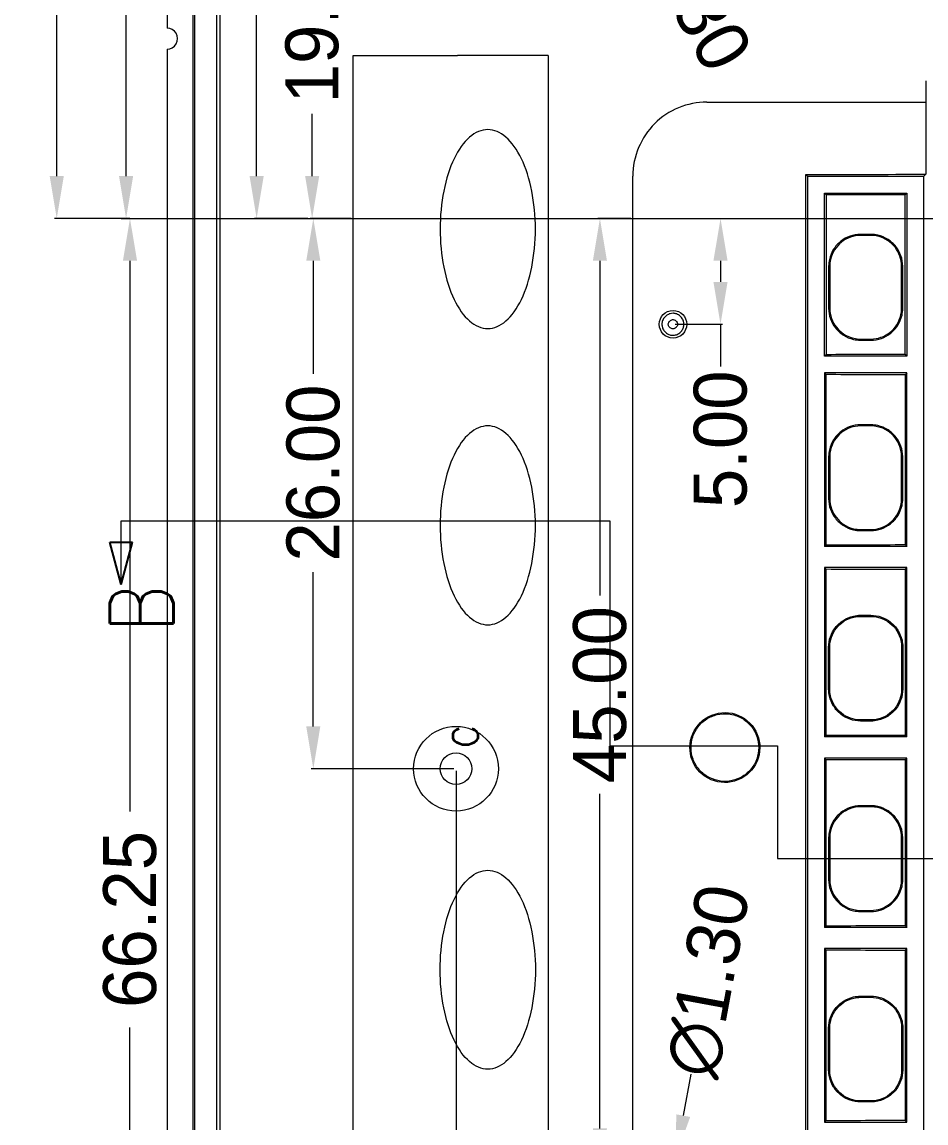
# Model space of a CAD drawing. Header units: millimetres. Extents: x -644 to 177, y 608 to 849.
# Drawn here: x 24.3 to 67, y 690.4 to 742.4 of the extents above; entities that cross this region are included whole.
import ezdxf
from ezdxf.lldxf.tags import DXFTag

# ---------------------------------------------------------------- set-up
doc = ezdxf.new("R2010")
doc.units = ezdxf.units.MM
doc.layers.get('0').update_dxf_attribs({"linetype": 'CONTINUOUS'})
doc.layers.get('Defpoints').update_dxf_attribs({"linetype": 'CONTINUOUS'})
for name, color, linetype, true_color in [('10', 7, 'CONTINUOUS', 0xffffff), ('30', 7, 'CONTINUOUS', 0xffffff), ('TOP', 7, 'CONTINUOUS', 0xffffff)]:
    doc.layers.add(name, color=color, linetype=linetype, true_color=true_color)
doc.styles.add('blockfont', font='simplex.shx')
tags = doc.linetypes.add('PHANTOM', pattern=[50.5, 18, -6.5, 6.5, -6.5, 6.5, -6.5]).pattern_tags.tags
tags[14:15] = [DXFTag(74, 4), DXFTag(75, 0), DXFTag(340, '0'), DXFTag(46, 0.0), DXFTag(50, 0.0), DXFTag(44, 0.0), DXFTag(45, 0.0)]
tags[12:13] = [DXFTag(74, 4), DXFTag(75, 0), DXFTag(340, '0'), DXFTag(46, 0.0), DXFTag(50, 0.0), DXFTag(44, 0.0), DXFTag(45, 0.0)]
tags[10:11] = [DXFTag(74, 4), DXFTag(75, 0), DXFTag(340, '0'), DXFTag(46, 0.0), DXFTag(50, 0.0), DXFTag(44, 0.0), DXFTag(45, 0.0)]
tags[8:9] = [DXFTag(74, 4), DXFTag(75, 0), DXFTag(340, '0'), DXFTag(46, 0.0), DXFTag(50, 0.0), DXFTag(44, 0.0), DXFTag(45, 0.0)]
tags[6:7] = [DXFTag(74, 4), DXFTag(75, 0), DXFTag(340, '0'), DXFTag(46, 0.0), DXFTag(50, 0.0), DXFTag(44, 0.0), DXFTag(45, 0.0)]
tags[4:5] = [DXFTag(74, 4), DXFTag(75, 0), DXFTag(340, '0'), DXFTag(46, 0.0), DXFTag(50, 0.0), DXFTag(44, 0.0), DXFTag(45, 0.0)]
doc.dimstyles.new('2', dxfattribs={"dimtxt": 2.5, "dimasz": 2, "dimexe": 0.1, "dimexo": 0.1, "dimgap": 0.1, "dimtad": 0, "dimzin": 0, "dimdsep": 46, "dimtxsty": 'Standard', "dimcen": 0, "dimclrd": 4, "dimclre": 4, "dimclrt": 3, "dimadec": 1, "dimazin": 0, "dimtfac": 1, "dimtofl": 0, "dimtmove": 0, "dimatfit": 3, "dimfxl": 0, "dimtolj": 1, "dimtzin": 0, "dimlwd": 9, "dimlwe": 9, "dimarcsym": 0})

# ---------------------------------------------------------------- blocks, each defined once
blk = doc.blocks.new('ASSORTED_DRAFT4')
at = {"color": 13}
for p, q in [((134.565, 366.029), (136.565, 366.565)), ((136.565, 366.565), (136.565, 365.493)), ((134.565, 366.029), (136.565, 365.493))]:
    blk.add_line(p, q, dxfattribs=at)
blk = doc.blocks.new('*D131')
at = {"color": 4, "lineweight": 9}
for p, q in [((53.213, 733.138), (57.356, 733.138)), ((57.256, 731.138), (57.256, 730.138)), ((55.112, 728.138), (57.356, 728.138)), ((57.256, 728.138), (57.256, 726.138))]:
    blk.add_line(p, q, dxfattribs=at)
for points in [[(56.922, 731.138), (57.589, 731.138), (57.256, 733.138)], [(56.922, 730.138), (57.589, 730.138), (57.256, 728.138)]]:
    blk.add_solid(points, dxfattribs=at)
at = {"layer": 'Defpoints', "color": 0, "lineweight": 9}
for p in [(53.113, 733.138), (55.012, 728.138), (57.256, 728.138)]:
    blk.add_point(p, dxfattribs=at)
at = {"color": 3, "lineweight": 9, "insert": (57.256, 722.705), "char_height": 2.5, "attachment_point": 5, "rotation": 90}
blk.add_mtext('\\A1;5.00', dxfattribs=at)
blk = doc.blocks.new('*D132')
at = {"color": 4, "lineweight": 9}
for p, q in [((53.013, 733.138), (51.461, 733.138)), ((51.561, 731.138), (51.561, 715.321)), ((51.561, 690.138), (51.561, 705.954)), ((54.913, 688.138), (51.461, 688.138))]:
    blk.add_line(p, q, dxfattribs=at)
for points in [[(51.227, 731.138), (51.894, 731.138), (51.561, 733.138)], [(51.227, 690.138), (51.894, 690.138), (51.561, 688.138)]]:
    blk.add_solid(points, dxfattribs=at)
at = {"layer": 'Defpoints', "color": 0, "lineweight": 9}
for p in [(53.113, 733.138), (51.561, 688.138), (55.013, 688.138)]:
    blk.add_point(p, dxfattribs=at)
at = {"color": 3, "lineweight": 9, "insert": (51.561, 710.638), "char_height": 2.5, "attachment_point": 5, "rotation": 90}
blk.add_mtext('\\A1;45.00', dxfattribs=at)
blk = doc.blocks.new('*D134')
at = {"color": 4, "lineweight": 9}
blk.add_line((55.86, 692.709), (55.496, 690.743), dxfattribs=at)
blk.add_solid([(55.168, 690.804), (55.824, 690.682), (55.131, 688.776)], dxfattribs=at)
at = {"layer": 'Defpoints', "color": 0, "lineweight": 9}
for p in [(55.131, 688.776), (54.894, 687.499)]:
    blk.add_point(p, dxfattribs=at)
at = {"color": 3, "lineweight": 9, "insert": (56.676, 697.109), "char_height": 2.5, "attachment_point": 5, "rotation": 79.4956}
blk.add_mtext('\\A1;∅1.30', dxfattribs=at)
blk = doc.blocks.new('*D204')
at = {"color": 4, "lineweight": 9}
for p, q in [((39.813, 733.138), (37.923, 733.138)), ((38.023, 731.138), (38.023, 725.79)), ((38.023, 709.138), (38.023, 716.423)), ((44.663, 707.138), (37.923, 707.138))]:
    blk.add_line(p, q, dxfattribs=at)
for points in [[(37.689, 731.138), (38.356, 731.138), (38.023, 733.138)], [(37.689, 709.138), (38.356, 709.138), (38.023, 707.138)]]:
    blk.add_solid(points, dxfattribs=at)
at = {"layer": 'Defpoints', "color": 0, "lineweight": 9}
for p in [(38.023, 733.138), (39.913, 733.138), (44.763, 707.138)]:
    blk.add_point(p, dxfattribs=at)
at = {"color": 3, "lineweight": 9, "insert": (38.023, 721.107), "char_height": 2.5, "attachment_point": 5, "rotation": 90}
blk.add_mtext('\\A1;26.00', dxfattribs=at)
blk = doc.blocks.new('*D205')
at = {"color": 4, "lineweight": 9}
for p, q in [((44.763, 707.038), (44.763, 671.901)), ((46.763, 672.001), (57.838, 672.001)), ((79.113, 672.001), (68.038, 672.001))]:
    blk.add_line(p, q, dxfattribs=at)
for points in [[(46.763, 672.335), (46.763, 671.668), (44.763, 672.001)], [(79.113, 672.335), (79.113, 671.668), (81.113, 672.001)]]:
    blk.add_solid(points, dxfattribs=at)
at = {"layer": 'Defpoints', "color": 0, "lineweight": 9}
for p in [(44.763, 707.138), (81.113, 672.001), (81.113, 672.001)]:
    blk.add_point(p, dxfattribs=at)
at = {"color": 3, "lineweight": 9, "insert": (62.938, 672.001), "char_height": 2.5, "attachment_point": 5}
blk.add_mtext('\\A1;36.35', dxfattribs=at)
blk = doc.blocks.new('*D206')
at = {"color": 4, "lineweight": 9}
for p, q in [((29.046, 733.138), (29.465, 733.138)), ((29.365, 731.138), (29.365, 705.113)), ((29.365, 668.888), (29.365, 694.913)), ((45.013, 666.888), (29.265, 666.888))]:
    blk.add_line(p, q, dxfattribs=at)
for points in [[(29.032, 731.138), (29.699, 731.138), (29.365, 733.138)], [(29.032, 668.888), (29.699, 668.888), (29.365, 666.888)]]:
    blk.add_solid(points, dxfattribs=at)
at = {"layer": 'Defpoints', "color": 0, "lineweight": 9}
for p in [(28.946, 733.138), (29.365, 733.138), (45.113, 666.888)]:
    blk.add_point(p, dxfattribs=at)
at = {"color": 3, "lineweight": 9, "insert": (29.365, 700.013), "char_height": 2.5, "attachment_point": 5, "rotation": 90}
blk.add_mtext('\\A1;66.25', dxfattribs=at)
blk = doc.blocks.new('*D207')
at = {"color": 4, "lineweight": 9}
for p, q in [((51.013, 752.388), (37.869, 752.388)), ((37.969, 750.388), (37.969, 747.446)), ((37.969, 735.138), (37.969, 738.08)), ((39.713, 733.138), (37.869, 733.138))]:
    blk.add_line(p, q, dxfattribs=at)
for points in [[(37.636, 750.388), (38.302, 750.388), (37.969, 752.388)], [(37.636, 735.138), (38.302, 735.138), (37.969, 733.138)]]:
    blk.add_solid(points, dxfattribs=at)
at = {"layer": 'Defpoints', "color": 0, "lineweight": 9}
for p in [(37.969, 752.388), (51.113, 752.388), (39.813, 733.138)]:
    blk.add_point(p, dxfattribs=at)
at = {"color": 3, "lineweight": 9, "insert": (37.969, 742.763), "char_height": 2.5, "attachment_point": 5, "rotation": 90}
blk.add_mtext('\\A1;19.25', dxfattribs=at)
blk = doc.blocks.new('*D208')
at = {"color": 4, "lineweight": 9}
for p, q in [((46.013, 775.488), (35.247, 775.488)), ((35.347, 773.488), (35.347, 759.413)), ((35.347, 735.138), (35.347, 749.213)), ((37.769, 733.138), (35.247, 733.138))]:
    blk.add_line(p, q, dxfattribs=at)
for points in [[(35.014, 773.488), (35.681, 773.488), (35.347, 775.488)], [(35.014, 735.138), (35.681, 735.138), (35.347, 733.138)]]:
    blk.add_solid(points, dxfattribs=at)
at = {"layer": 'Defpoints', "color": 0, "lineweight": 9}
for p in [(35.347, 775.488), (46.113, 775.488), (37.869, 733.138)]:
    blk.add_point(p, dxfattribs=at)
at = {"color": 3, "lineweight": 9, "insert": (35.347, 754.313), "char_height": 2.5, "attachment_point": 5, "rotation": 90}
blk.add_mtext('\\A1;42.35', dxfattribs=at)
blk = doc.blocks.new('*D209')
at = {"color": 4, "lineweight": 9}
for p, q in [((45.013, 794.388), (29.08, 794.388)), ((29.18, 792.388), (29.18, 768.446)), ((29.18, 735.138), (29.18, 759.08)), ((29.365, 733.138), (29.08, 733.138))]:
    blk.add_line(p, q, dxfattribs=at)
for points in [[(28.847, 792.388), (29.514, 792.388), (29.18, 794.388)], [(28.847, 735.138), (29.514, 735.138), (29.18, 733.138)]]:
    blk.add_solid(points, dxfattribs=at)
at = {"layer": 'Defpoints', "color": 0, "lineweight": 9}
for p in [(29.18, 794.388), (45.113, 794.388), (29.465, 733.138)]:
    blk.add_point(p, dxfattribs=at)
at = {"color": 3, "lineweight": 9, "insert": (29.18, 763.763), "char_height": 2.5, "attachment_point": 5, "rotation": 90}
blk.add_mtext('\\A1;61.25', dxfattribs=at)
blk = doc.blocks.new('*D210')
at = {"color": 4, "lineweight": 9}
for p, q in [((51.013, 798.588), (25.806, 798.588)), ((25.906, 796.588), (25.906, 770.963)), ((25.906, 735.138), (25.906, 760.763)), ((29.365, 733.138), (25.806, 733.138))]:
    blk.add_line(p, q, dxfattribs=at)
for points in [[(25.573, 796.588), (26.24, 796.588), (25.906, 798.588)], [(25.573, 735.138), (26.24, 735.138), (25.906, 733.138)]]:
    blk.add_solid(points, dxfattribs=at)
at = {"layer": 'Defpoints', "color": 0, "lineweight": 9}
for p in [(25.906, 798.588), (51.113, 798.588), (29.465, 733.138)]:
    blk.add_point(p, dxfattribs=at)
at = {"color": 3, "lineweight": 9, "insert": (25.906, 765.863), "char_height": 2.5, "attachment_point": 5, "rotation": 90}
blk.add_mtext('\\A1;65.45', dxfattribs=at)
blk = doc.blocks.new('*D193')
at = {"color": 4, "lineweight": 9}
blk.add_line((53.354, 748.314), (52.39, 750.066), dxfattribs=at)
blk.add_solid([(52.682, 750.227), (52.098, 749.905), (51.426, 751.818)], dxfattribs=at)
at = {"layer": 'Defpoints', "color": 0, "lineweight": 9}
for p in [(50.799, 752.957), (51.426, 751.818)]:
    blk.add_point(p, dxfattribs=at)
at = {"color": 3, "lineweight": 9, "insert": (55.511, 744.393), "char_height": 2.5, "attachment_point": 5, "rotation": 298.8148}
blk.add_mtext('\\A1;∅1.30', dxfattribs=at)

msp = doc.modelspace()

# ---------------------------------------------------------------- linework, layer by layer
at = {"lineweight": 9}
msp.add_circle((55.012, 728.138), 0.649, dxfattribs=at)
at = {"layer": '10', "color": 7, "linetype": 'Continuous', "lineweight": 9}
for p, q in [((32.334, 806.084), (32.334, 655.637)), ((32.413, 806.084), (32.413, 655.637)), ((33.453, 806.216), (33.453, 655.478)), ((33.614, 806.082), (33.614, 655.64)), ((31.113, 801.503), (31.113, 742.138)), ((31.113, 741.138), (31.113, 675.138)), ((39.913, 740.838), (44.838, 740.838)), ((39.913, 675.438), (39.913, 740.838)), ((49.113, 740.838), (44.838, 740.838)), ((49.113, 740.838), (49.113, 675.438)), ((66.96, 739.638), (66.96, 738.638)), ((56.613, 738.638), (66.952, 738.638)), ((66.96, 738.638), (66.952, 738.638)), ((66.952, 738.638), (66.952, 735.227)), ((53.113, 681.138), (53.113, 735.138)), ((61.285, 681.061), (61.285, 735.215)), ((61.363, 735.138), (61.285, 735.215)), ((61.363, 735.138), (66.863, 735.138)), ((61.363, 735.138), (61.363, 681.138)), ((66.863, 735.138), (66.952, 735.227)), ((66.863, 681.138), (66.863, 735.138)), ((62.163, 734.338), (62.242, 734.258)), ((62.163, 734.338), (66.063, 734.338)), ((62.163, 726.638), (62.163, 734.338)), ((62.242, 734.258), (62.242, 726.717)), ((66.063, 734.338), (65.975, 734.25)), ((65.975, 726.725), (65.975, 734.25)), ((66.063, 734.338), (66.063, 726.638)), ((63.863, 732.335), (63.863, 732.388)), ((64.363, 732.335), (64.363, 732.388)), ((62.363, 730.888), (62.363, 728.888)), ((62.415, 730.888), (62.363, 730.888)), ((62.415, 730.888), (62.415, 728.888)), ((65.81, 730.888), (65.863, 730.888)), ((65.81, 728.888), (65.81, 730.888)), ((65.863, 728.888), (65.863, 730.888)), ((62.415, 728.888), (62.363, 728.888)), ((65.81, 728.888), (65.863, 728.888)), ((63.863, 727.44), (63.863, 727.388)), ((64.363, 727.44), (64.363, 727.388)), ((62.163, 726.638), (62.242, 726.717)), ((66.063, 726.638), (62.163, 726.638)), ((66.063, 726.638), (65.975, 726.725)), ((62.163, 725.838), (62.242, 725.758)), ((66.063, 725.838), (62.163, 725.838)), ((62.163, 725.838), (62.163, 717.638)), ((66.063, 725.838), (65.975, 725.75)), ((66.063, 717.638), (66.063, 725.838)), ((62.242, 717.717), (62.242, 725.758)), ((65.975, 725.75), (65.975, 717.725)), ((63.863, 723.335), (63.863, 723.388)), ((64.363, 723.335), (64.363, 723.388)), ((62.363, 721.888), (62.363, 719.888)), ((62.415, 721.888), (62.363, 721.888)), ((62.415, 721.888), (62.415, 719.888)), ((65.81, 721.888), (65.863, 721.888)), ((65.81, 719.888), (65.81, 721.888)), ((65.863, 719.888), (65.863, 721.888)), ((62.415, 719.888), (62.363, 719.888)), ((65.81, 719.888), (65.863, 719.888)), ((63.863, 718.44), (63.863, 718.388)), ((64.363, 718.44), (64.363, 718.388)), ((62.163, 717.638), (62.242, 717.717)), ((66.063, 717.638), (62.163, 717.638)), ((65.975, 717.725), (66.063, 717.638)), ((62.163, 716.638), (62.242, 716.558)), ((66.063, 716.638), (62.163, 716.638)), ((62.163, 716.638), (62.163, 708.638)), ((62.242, 708.717), (62.242, 716.558)), ((65.975, 716.55), (66.063, 716.638)), ((65.975, 716.55), (65.975, 708.725)), ((66.063, 708.638), (66.063, 716.638)), ((63.863, 714.335), (63.863, 714.388)), ((64.363, 714.335), (64.363, 714.388)), ((62.363, 710.888), (62.363, 712.888)), ((62.415, 712.888), (62.363, 712.888)), ((62.415, 710.888), (62.415, 712.888)), ((65.81, 712.888), (65.863, 712.888)), ((65.81, 712.888), (65.81, 710.888)), ((65.863, 712.888), (65.863, 710.888)), ((62.415, 710.888), (62.363, 710.888)), ((65.81, 710.888), (65.863, 710.888)), ((63.863, 709.441), (63.863, 709.388)), ((64.363, 709.441), (64.363, 709.388)), ((62.163, 708.638), (62.242, 708.717)), ((66.063, 708.638), (62.163, 708.638)), ((65.975, 708.725), (66.063, 708.638)), ((62.163, 707.638), (62.242, 707.558)), ((66.063, 707.638), (62.163, 707.638)), ((62.163, 707.638), (62.163, 699.638)), ((62.242, 699.717), (62.242, 707.558)), ((65.975, 707.55), (66.063, 707.638)), ((65.975, 707.55), (65.975, 699.725)), ((66.063, 699.638), (66.063, 707.638)), ((63.863, 705.335), (63.863, 705.388)), ((64.363, 705.335), (64.363, 705.388)), ((62.363, 703.888), (62.363, 701.888)), ((62.415, 703.888), (62.363, 703.888)), ((62.415, 703.888), (62.415, 701.888)), ((65.81, 703.888), (65.863, 703.888)), ((65.81, 701.888), (65.81, 703.888)), ((65.863, 701.888), (65.863, 703.888)), ((62.415, 701.888), (62.363, 701.888)), ((65.81, 701.888), (65.863, 701.888)), ((63.863, 700.441), (63.863, 700.388)), ((64.363, 700.441), (64.363, 700.388)), ((62.163, 699.638), (62.242, 699.717)), ((66.063, 699.638), (62.163, 699.638)), ((65.975, 699.725), (66.063, 699.638)), ((62.163, 698.638), (62.242, 698.558)), ((66.063, 698.638), (62.163, 698.638)), ((62.163, 698.638), (62.163, 690.438)), ((62.242, 690.517), (62.242, 698.558)), ((65.975, 698.55), (66.063, 698.638)), ((65.975, 698.55), (65.975, 690.525)), ((66.063, 690.438), (66.063, 698.638)), ((63.863, 696.335), (63.863, 696.388)), ((64.363, 696.335), (64.363, 696.388)), ((62.363, 692.888), (62.363, 694.888)), ((62.415, 694.888), (62.363, 694.888)), ((62.415, 692.888), (62.415, 694.888)), ((65.81, 694.888), (65.863, 694.888)), ((65.81, 694.888), (65.81, 692.888)), ((65.863, 694.888), (65.863, 692.888)), ((62.415, 692.888), (62.363, 692.888)), ((65.81, 692.888), (65.863, 692.888)), ((63.863, 691.441), (63.863, 691.388)), ((64.363, 691.441), (64.363, 691.388)), ((62.163, 690.438), (62.242, 690.517)), ((62.163, 690.438), (66.063, 690.438)), ((66.063, 690.438), (65.975, 690.525))]:
    msp.add_line(p, q, dxfattribs=at)
at = {"layer": '10', "color": 1, "linetype": 'Continuous', "lineweight": 9}
for p, q in [((28.946, 715.843), (28.946, 718.843)), ((52.026, 718.843), (52.026, 708.215)), ((52.026, 708.215), (59.949, 708.215)), ((59.949, 708.215), (59.949, 702.888)), ((59.949, 702.888), (70.887, 702.888))]:
    msp.add_line(p, q, dxfattribs=at)
at = {"layer": '10', "color": 1, "linetype": 'PHANTOM', "lineweight": 9}
msp.add_line((28.946, 718.843), (52.026, 718.843), dxfattribs=at)
at = {"layer": '10', "color": 7, "linetype": 'Continuous', "lineweight": 9}
for radius in [2, 0.75]:
    msp.add_circle((44.763, 707.138), radius, dxfattribs=at)
msp.add_ellipse((31.113, 741.638), major_axis=(-0.5, 0), ratio=0.999657, start_param=1.570796, end_param=4.712389, dxfattribs=at)
at = {"layer": '10', "color": 7, "linetype": 'Continuous', "lineweight": 9, "extrusion": (0, 0, -1)}
for centre, start_param, end_param in [((81.112, 729.822), 4.616412, 4.643894), ((81.112, 739.654), 1.644026, 1.662129), ((81.112, 721.322), 4.621056, 4.63916), ((81.112, 731.154), 1.644026, 1.662129), ((81.112, 712.322), 4.621056, 4.63916), ((81.112, 721.954), 1.644026, 1.662129), ((81.112, 703.322), 4.621056, 4.63916), ((81.113, 712.954), 1.644026, 1.662129), ((81.112, 694.322), 4.621056, 4.63916), ((81.113, 703.954), 1.644026, 1.662129), ((81.112, 685.122), 4.621056, 4.63916)]:
    msp.add_ellipse(centre, major_axis=(206.9, 0), ratio=0.026186, start_param=start_param, end_param=end_param, dxfattribs=at)
at = {"layer": '10', "color": 7, "linetype": 'Continuous', "lineweight": 9}
for points, knots in [([(56.613, 738.638), (55.691, 738.638), (54.79, 738.262), (53.496, 736.974), (53.113, 736.066), (53.113, 735.138)], [0, 0, 0, 0, 0.5, 0.5, 1, 1, 1, 1]), ([(46.263, 737.338), (46.557, 737.338), (46.851, 737.216), (47.396, 736.745), (47.645, 736.396), (48.27, 735.091), (48.513, 733.868), (48.513, 731.407), (48.27, 730.184), (47.645, 728.879), (47.396, 728.531), (46.851, 728.06), (46.557, 727.938), (45.968, 727.938), (45.674, 728.06), (45.129, 728.531), (44.88, 728.879), (44.255, 730.184), (44.013, 731.407), (44.013, 733.868), (44.255, 735.091), (44.88, 736.396), (45.129, 736.745), (45.674, 737.216), (45.968, 737.338), (46.263, 737.338)], [0, 0, 0, 0, 0.0625, 0.0625, 0.125, 0.125, 0.25, 0.25, 0.375, 0.375, 0.4375, 0.4375, 0.5, 0.5, 0.5625, 0.5625, 0.625, 0.625, 0.75, 0.75, 0.875, 0.875, 0.9375, 0.9375, 1, 1, 1, 1]), ([(63.863, 732.388), (63.697, 732.388), (63.529, 732.359), (63.217, 732.248), (63.068, 732.165), (62.805, 731.956), (62.688, 731.827), (62.503, 731.538), (62.435, 731.374), (62.374, 731.101), (62.363, 730.994), (62.363, 730.888)], [0, 0, 0, 0, 0.212881, 0.212881, 0.425432, 0.425432, 0.643651, 0.643651, 0.864945, 0.864945, 1, 1, 1, 1]), ([(63.863, 732.335), (63.703, 732.335), (63.541, 732.307), (63.239, 732.2), (63.096, 732.12), (62.842, 731.918), (62.729, 731.793), (62.551, 731.514), (62.485, 731.356), (62.427, 731.093), (62.415, 730.99), (62.415, 730.888)], [0, 0, 0, 0, 0.213071, 0.213071, 0.425808, 0.425808, 0.644038, 0.644038, 0.865329, 0.865329, 1, 1, 1, 1]), ([(64.363, 732.335), (64.321, 732.335), (64.279, 732.335), (64.196, 732.335), (64.154, 732.335), (64.029, 732.335), (63.946, 732.335), (63.863, 732.335)], [0, 0, 0, 0, 0.250017, 0.250017, 0.500034, 0.500034, 1, 1, 1, 1]), ([(65.863, 730.888), (65.863, 731.053), (65.834, 731.22), (65.724, 731.53), (65.642, 731.678), (65.436, 731.94), (65.308, 732.057), (65.022, 732.242), (64.858, 732.312), (64.583, 732.375), (64.473, 732.388), (64.363, 732.388)], [0, 0, 0, 0, 0.211086, 0.211086, 0.421846, 0.421846, 0.638291, 0.638291, 0.859793, 0.859793, 1, 1, 1, 1]), ([(65.81, 730.888), (65.81, 731.047), (65.782, 731.208), (65.677, 731.508), (65.597, 731.651), (65.398, 731.904), (65.274, 732.017), (64.998, 732.195), (64.84, 732.262), (64.575, 732.323), (64.469, 732.335), (64.363, 732.335)], [0, 0, 0, 0, 0.211299, 0.211299, 0.422271, 0.422271, 0.638737, 0.638737, 0.860233, 0.860233, 1, 1, 1, 1]), ([(62.363, 728.888), (62.363, 728.723), (62.391, 728.556), (62.501, 728.246), (62.582, 728.098), (62.788, 727.836), (62.916, 727.719), (63.202, 727.534), (63.366, 727.464), (63.641, 727.401), (63.752, 727.388), (63.863, 727.388)], [0, 0, 0, 0, 0.210872, 0.210872, 0.421414, 0.421414, 0.637689, 0.637689, 0.85932, 0.85932, 1, 1, 1, 1]), ([(62.415, 728.888), (62.416, 728.729), (62.443, 728.567), (62.549, 728.268), (62.628, 728.125), (62.827, 727.872), (62.95, 727.76), (63.227, 727.581), (63.384, 727.514), (63.65, 727.453), (63.757, 727.44), (63.863, 727.44)], [0, 0, 0, 0, 0.211104, 0.211104, 0.421877, 0.421877, 0.63817, 0.63817, 0.859804, 0.859804, 1, 1, 1, 1]), ([(64.363, 727.388), (64.528, 727.388), (64.696, 727.417), (65.008, 727.528), (65.157, 727.61), (65.42, 727.819), (65.537, 727.948), (65.721, 728.237), (65.79, 728.401), (65.851, 728.674), (65.863, 728.781), (65.863, 728.888)], [0, 0, 0, 0, 0.212717, 0.212717, 0.425109, 0.425109, 0.643078, 0.643078, 0.864315, 0.864315, 1, 1, 1, 1]), ([(64.363, 727.44), (64.523, 727.44), (64.685, 727.469), (64.986, 727.576), (65.13, 727.655), (65.383, 727.857), (65.496, 727.982), (65.674, 728.26), (65.74, 728.419), (65.799, 728.682), (65.81, 728.785), (65.81, 728.888)], [0, 0, 0, 0, 0.212905, 0.212905, 0.425483, 0.425483, 0.643447, 0.643447, 0.864677, 0.864677, 1, 1, 1, 1]), ([(55.012, 728.659), (55.012, 728.659), (55.012, 728.659), (55.019, 728.659), (55.026, 728.659), (55.083, 728.655), (55.134, 728.644), (55.243, 728.601), (55.301, 728.565), (55.396, 728.478), (55.436, 728.428), (55.493, 728.325), (55.512, 728.272), (55.531, 728.166), (55.531, 728.112), (55.514, 728.009), (55.496, 727.958), (55.443, 727.857), (55.406, 727.807), (55.317, 727.723), (55.266, 727.688), (55.159, 727.638), (55.102, 727.623), (54.997, 727.615), (54.948, 727.618), (54.847, 727.642), (54.794, 727.664), (54.697, 727.724), (54.652, 727.763), (54.575, 727.853), (54.543, 727.905), (54.503, 728.007), (54.492, 728.056), (54.485, 728.158), (54.49, 728.212), (54.523, 728.33), (54.556, 728.394), (54.633, 728.492), (54.674, 728.531), (54.766, 728.596), (54.819, 728.622), (54.919, 728.652), (54.965, 728.659), (55.012, 728.659), (55.012, 728.659), (55.012, 728.659)], [0, 0, 0, 0, 0.000018, 0.000018, 0.00634, 0.00634, 0.053586, 0.053586, 0.114782, 0.114782, 0.17317, 0.17317, 0.224052, 0.224052, 0.272514, 0.272514, 0.321457, 0.321457, 0.37794, 0.37794, 0.434511, 0.434511, 0.487415, 0.487415, 0.532038, 0.532038, 0.583702, 0.583702, 0.637584, 0.637584, 0.692906, 0.692906, 0.738734, 0.738734, 0.787802, 0.787802, 0.852771, 0.852771, 0.903578, 0.903578, 0.957176, 0.957176, 0.999995, 0.999995, 1, 1, 1, 1]), ([(55.01, 728.359), (54.993, 728.359), (54.976, 728.357), (54.935, 728.344), (54.912, 728.333), (54.87, 728.303), (54.851, 728.285), (54.816, 728.24), (54.801, 728.213), (54.788, 728.165), (54.786, 728.146), (54.789, 728.107), (54.793, 728.088), (54.81, 728.046), (54.825, 728.022), (54.86, 727.981), (54.881, 727.963), (54.924, 727.936), (54.946, 727.927), (54.986, 727.917), (55.004, 727.916), (55.043, 727.919), (55.065, 727.925), (55.111, 727.946), (55.134, 727.963), (55.175, 728.002), (55.193, 728.025), (55.216, 728.069), (55.224, 728.09), (55.23, 728.129), (55.23, 728.147), (55.223, 728.187), (55.215, 728.209), (55.19, 728.254), (55.171, 728.278), (55.126, 728.318), (55.1, 728.335), (55.054, 728.353), (55.036, 728.358), (55.014, 728.359), (55.012, 728.359), (55.01, 728.359)], [0, 0, 0, 0, 0.037148, 0.037148, 0.093006, 0.093006, 0.150327, 0.150327, 0.217591, 0.217591, 0.259794, 0.259794, 0.301852, 0.301852, 0.360865, 0.360865, 0.420799, 0.420799, 0.472783, 0.472783, 0.511018, 0.511018, 0.559928, 0.559928, 0.621694, 0.621694, 0.684351, 0.684351, 0.731682, 0.731682, 0.771712, 0.771712, 0.821011, 0.821011, 0.886684, 0.886684, 0.953201, 0.953201, 0.995072, 0.995072, 1, 1, 1, 1]), ([(63.863, 727.44), (63.904, 727.44), (63.946, 727.44), (64.029, 727.44), (64.071, 727.44), (64.196, 727.44), (64.279, 727.44), (64.363, 727.44)], [0, 0, 0, 0, 0.250017, 0.250017, 0.500034, 0.500034, 1, 1, 1, 1]), ([(46.263, 723.338), (46.557, 723.338), (46.851, 723.216), (47.396, 722.745), (47.645, 722.396), (48.27, 721.091), (48.513, 719.868), (48.513, 717.407), (48.27, 716.184), (47.645, 714.879), (47.396, 714.531), (46.851, 714.06), (46.557, 713.938), (45.968, 713.938), (45.674, 714.06), (45.129, 714.531), (44.88, 714.879), (44.255, 716.184), (44.013, 717.407), (44.013, 719.868), (44.255, 721.091), (44.88, 722.396), (45.129, 722.745), (45.674, 723.216), (45.968, 723.338), (46.263, 723.338)], [0, 0, 0, 0, 0.0625, 0.0625, 0.125, 0.125, 0.25, 0.25, 0.375, 0.375, 0.4375, 0.4375, 0.5, 0.5, 0.5625, 0.5625, 0.625, 0.625, 0.75, 0.75, 0.875, 0.875, 0.9375, 0.9375, 1, 1, 1, 1]), ([(63.863, 723.388), (63.697, 723.388), (63.529, 723.359), (63.217, 723.248), (63.068, 723.165), (62.805, 722.957), (62.688, 722.827), (62.503, 722.538), (62.435, 722.374), (62.374, 722.101), (62.363, 721.994), (62.363, 721.888)], [0, 0, 0, 0, 0.212881, 0.212881, 0.425432, 0.425432, 0.643651, 0.643651, 0.864945, 0.864945, 1, 1, 1, 1]), ([(63.863, 723.335), (63.703, 723.335), (63.541, 723.307), (63.239, 723.2), (63.096, 723.12), (62.842, 722.918), (62.729, 722.793), (62.551, 722.514), (62.485, 722.356), (62.427, 722.093), (62.415, 721.99), (62.415, 721.888)], [0, 0, 0, 0, 0.213071, 0.213071, 0.425808, 0.425808, 0.644038, 0.644038, 0.865329, 0.865329, 1, 1, 1, 1]), ([(64.363, 723.335), (64.321, 723.335), (64.279, 723.335), (64.196, 723.335), (64.154, 723.335), (64.029, 723.335), (63.946, 723.335), (63.863, 723.335)], [0, 0, 0, 0, 0.250017, 0.250017, 0.500034, 0.500034, 1, 1, 1, 1]), ([(65.863, 721.888), (65.863, 722.053), (65.834, 722.22), (65.724, 722.53), (65.642, 722.678), (65.436, 722.94), (65.308, 723.057), (65.022, 723.242), (64.858, 723.312), (64.583, 723.375), (64.473, 723.388), (64.363, 723.388)], [0, 0, 0, 0, 0.211086, 0.211086, 0.421846, 0.421846, 0.638291, 0.638291, 0.859793, 0.859793, 1, 1, 1, 1]), ([(65.81, 721.888), (65.81, 722.047), (65.782, 722.208), (65.677, 722.508), (65.597, 722.651), (65.398, 722.904), (65.274, 723.017), (64.998, 723.195), (64.84, 723.262), (64.575, 723.323), (64.469, 723.335), (64.363, 723.335)], [0, 0, 0, 0, 0.211299, 0.211299, 0.422271, 0.422271, 0.638737, 0.638737, 0.860233, 0.860233, 1, 1, 1, 1]), ([(62.363, 719.888), (62.363, 719.723), (62.391, 719.556), (62.501, 719.246), (62.582, 719.098), (62.788, 718.836), (62.916, 718.719), (63.202, 718.534), (63.366, 718.464), (63.641, 718.401), (63.752, 718.388), (63.863, 718.388)], [0, 0, 0, 0, 0.210872, 0.210872, 0.421414, 0.421414, 0.637689, 0.637689, 0.85932, 0.85932, 1, 1, 1, 1]), ([(62.415, 719.888), (62.416, 719.729), (62.443, 719.568), (62.549, 719.268), (62.628, 719.125), (62.827, 718.872), (62.95, 718.76), (63.227, 718.581), (63.384, 718.514), (63.65, 718.453), (63.757, 718.441), (63.863, 718.44)], [0, 0, 0, 0, 0.211104, 0.211104, 0.421877, 0.421877, 0.63817, 0.63817, 0.859804, 0.859804, 1, 1, 1, 1]), ([(64.363, 718.388), (64.528, 718.388), (64.696, 718.417), (65.008, 718.528), (65.157, 718.61), (65.42, 718.819), (65.537, 718.948), (65.721, 719.237), (65.79, 719.401), (65.851, 719.674), (65.863, 719.781), (65.863, 719.888)], [0, 0, 0, 0, 0.212717, 0.212717, 0.425109, 0.425109, 0.643078, 0.643078, 0.864315, 0.864315, 1, 1, 1, 1]), ([(64.363, 718.44), (64.523, 718.441), (64.685, 718.469), (64.986, 718.576), (65.13, 718.656), (65.383, 718.857), (65.496, 718.982), (65.674, 719.261), (65.74, 719.419), (65.799, 719.682), (65.81, 719.785), (65.81, 719.888)], [0, 0, 0, 0, 0.212905, 0.212905, 0.425483, 0.425483, 0.643447, 0.643447, 0.864677, 0.864677, 1, 1, 1, 1]), ([(63.863, 718.44), (63.904, 718.44), (63.946, 718.44), (64.029, 718.44), (64.071, 718.44), (64.196, 718.44), (64.279, 718.44), (64.363, 718.44)], [0, 0, 0, 0, 0.250017, 0.250017, 0.500034, 0.500034, 1, 1, 1, 1]), ([(62.363, 712.888), (62.363, 713.053), (62.391, 713.22), (62.501, 713.53), (62.582, 713.678), (62.788, 713.94), (62.916, 714.056), (63.202, 714.242), (63.366, 714.312), (63.641, 714.375), (63.752, 714.388), (63.863, 714.388)], [0, 0, 0, 0, 0.21087, 0.21087, 0.42141, 0.42141, 0.637683, 0.637683, 0.859313, 0.859313, 1, 1, 1, 1]), ([(62.415, 712.888), (62.416, 713.047), (62.443, 713.208), (62.549, 713.508), (62.628, 713.651), (62.827, 713.903), (62.95, 714.016), (63.227, 714.195), (63.384, 714.262), (63.65, 714.323), (63.757, 714.335), (63.863, 714.335)], [0, 0, 0, 0, 0.211102, 0.211102, 0.421874, 0.421874, 0.638165, 0.638165, 0.859797, 0.859797, 1, 1, 1, 1]), ([(63.863, 714.335), (63.904, 714.335), (63.946, 714.335), (64.029, 714.335), (64.071, 714.335), (64.196, 714.335), (64.279, 714.335), (64.363, 714.335)], [0, 0, 0, 0, 0.250017, 0.250017, 0.500034, 0.500034, 1, 1, 1, 1]), ([(64.363, 714.388), (64.528, 714.388), (64.696, 714.359), (65.008, 714.248), (65.157, 714.165), (65.42, 713.957), (65.537, 713.828), (65.721, 713.539), (65.79, 713.375), (65.851, 713.102), (65.863, 712.995), (65.863, 712.888)], [0, 0, 0, 0, 0.212719, 0.212719, 0.425113, 0.425113, 0.643083, 0.643083, 0.864322, 0.864322, 1, 1, 1, 1]), ([(64.363, 714.335), (64.523, 714.335), (64.685, 714.307), (64.986, 714.2), (65.13, 714.12), (65.383, 713.919), (65.496, 713.794), (65.674, 713.515), (65.74, 713.357), (65.799, 713.094), (65.81, 712.991), (65.81, 712.888)], [0, 0, 0, 0, 0.212906, 0.212906, 0.425487, 0.425487, 0.643452, 0.643452, 0.864684, 0.864684, 1, 1, 1, 1]), ([(63.863, 709.388), (63.697, 709.388), (63.529, 709.417), (63.217, 709.528), (63.068, 709.611), (62.805, 709.819), (62.688, 709.949), (62.503, 710.238), (62.435, 710.402), (62.374, 710.675), (62.363, 710.782), (62.363, 710.888)], [0, 0, 0, 0, 0.212883, 0.212883, 0.425435, 0.425435, 0.643656, 0.643656, 0.864952, 0.864952, 1, 1, 1, 1]), ([(63.863, 709.441), (63.703, 709.441), (63.541, 709.469), (63.239, 709.576), (63.096, 709.656), (62.842, 709.857), (62.729, 709.983), (62.551, 710.262), (62.485, 710.42), (62.427, 710.683), (62.415, 710.786), (62.415, 710.888)], [0, 0, 0, 0, 0.213073, 0.213073, 0.425811, 0.425811, 0.644044, 0.644044, 0.865336, 0.865336, 1, 1, 1, 1]), ([(65.863, 710.888), (65.863, 710.723), (65.834, 710.556), (65.724, 710.245), (65.642, 710.098), (65.436, 709.836), (65.308, 709.719), (65.022, 709.534), (64.858, 709.464), (64.583, 709.401), (64.473, 709.388), (64.363, 709.388)], [0, 0, 0, 0, 0.211084, 0.211084, 0.421843, 0.421843, 0.638286, 0.638286, 0.859787, 0.859787, 1, 1, 1, 1]), ([(65.81, 710.888), (65.81, 710.729), (65.782, 710.567), (65.677, 710.267), (65.597, 710.125), (65.398, 709.872), (65.274, 709.759), (64.998, 709.581), (64.84, 709.513), (64.575, 709.453), (64.469, 709.441), (64.363, 709.441)], [0, 0, 0, 0, 0.211297, 0.211297, 0.422268, 0.422268, 0.638733, 0.638733, 0.860226, 0.860226, 1, 1, 1, 1]), ([(57.638, 709.781), (57.205, 709.828), (56.764, 709.694), (56.091, 709.158), (55.867, 708.746), (55.771, 707.887), (55.903, 707.44), (56.45, 706.759), (56.858, 706.542), (57.712, 706.448), (58.159, 706.58), (58.832, 707.116), (59.056, 707.525), (59.154, 708.393), (59.018, 708.839), (58.478, 709.512), (58.071, 709.734), (57.638, 709.781)], [0, 0, 0, 0, 0.125, 0.125, 0.25, 0.25, 0.375, 0.375, 0.5, 0.5, 0.625, 0.625, 0.75, 0.75, 0.875, 0.875, 1, 1, 1, 1]), ([(57.633, 709.728), (57.454, 709.748), (57.27, 709.736), (56.923, 709.652), (56.753, 709.581), (56.446, 709.387), (56.305, 709.258), (56.087, 708.971), (56.003, 708.812), (55.889, 708.473), (55.859, 708.289), (55.866, 707.931), (55.901, 707.752), (56.023, 707.42), (56.113, 707.262), (56.339, 706.985), (56.479, 706.863), (56.784, 706.68), (56.952, 706.613), (57.302, 706.536), (57.49, 706.528), (57.847, 706.576), (58.021, 706.63), (58.343, 706.791), (58.495, 706.901), (58.743, 707.163), (58.845, 707.316), (58.992, 707.641), (59.04, 707.819), (59.073, 708.177), (59.056, 708.363), (58.967, 708.707), (58.894, 708.87), (58.7, 709.168), (58.572, 709.305), (58.287, 709.519), (58.127, 709.602), (57.854, 709.692), (57.744, 709.716), (57.633, 709.728)], [0, 0, 0, 0, 0.053906, 0.053906, 0.107676, 0.107676, 0.163285, 0.163285, 0.215837, 0.215837, 0.270151, 0.270151, 0.322935, 0.322935, 0.375992, 0.375992, 0.430179, 0.430179, 0.483009, 0.483009, 0.538123, 0.538123, 0.591448, 0.591448, 0.646231, 0.646231, 0.699655, 0.699655, 0.75314, 0.75314, 0.807309, 0.807309, 0.859452, 0.859452, 0.913892, 0.913892, 0.966542, 0.966542, 1, 1, 1, 1]), ([(64.363, 709.441), (64.321, 709.441), (64.279, 709.441), (64.196, 709.441), (64.154, 709.441), (64.029, 709.441), (63.946, 709.441), (63.863, 709.441)], [0, 0, 0, 0, 0.250017, 0.250017, 0.500034, 0.500034, 1, 1, 1, 1]), ([(63.863, 705.388), (63.697, 705.388), (63.529, 705.359), (63.217, 705.248), (63.068, 705.165), (62.805, 704.957), (62.688, 704.827), (62.503, 704.538), (62.435, 704.374), (62.374, 704.101), (62.363, 703.994), (62.363, 703.888)], [0, 0, 0, 0, 0.212881, 0.212881, 0.425432, 0.425432, 0.643651, 0.643651, 0.864945, 0.864945, 1, 1, 1, 1]), ([(63.863, 705.335), (63.703, 705.335), (63.541, 705.307), (63.239, 705.2), (63.096, 705.12), (62.842, 704.919), (62.729, 704.793), (62.551, 704.514), (62.485, 704.356), (62.427, 704.093), (62.415, 703.99), (62.415, 703.888)], [0, 0, 0, 0, 0.213071, 0.213071, 0.425808, 0.425808, 0.644038, 0.644038, 0.865329, 0.865329, 1, 1, 1, 1]), ([(64.363, 705.335), (64.321, 705.335), (64.279, 705.335), (64.196, 705.335), (64.154, 705.335), (64.029, 705.335), (63.946, 705.335), (63.863, 705.335)], [0, 0, 0, 0, 0.250017, 0.250017, 0.500034, 0.500034, 1, 1, 1, 1]), ([(65.863, 703.888), (65.863, 704.053), (65.834, 704.22), (65.724, 704.53), (65.642, 704.678), (65.436, 704.94), (65.308, 705.057), (65.022, 705.242), (64.858, 705.312), (64.583, 705.375), (64.473, 705.388), (64.363, 705.388)], [0, 0, 0, 0, 0.211086, 0.211086, 0.421846, 0.421846, 0.638291, 0.638291, 0.859793, 0.859793, 1, 1, 1, 1]), ([(65.81, 703.888), (65.81, 704.047), (65.782, 704.209), (65.677, 704.509), (65.597, 704.651), (65.398, 704.904), (65.274, 705.017), (64.998, 705.195), (64.84, 705.262), (64.575, 705.323), (64.469, 705.335), (64.363, 705.335)], [0, 0, 0, 0, 0.211299, 0.211299, 0.422271, 0.422271, 0.638737, 0.638737, 0.860233, 0.860233, 1, 1, 1, 1]), ([(46.263, 692.938), (46.557, 692.938), (46.851, 693.06), (47.396, 693.531), (47.645, 693.879), (48.27, 695.184), (48.513, 696.407), (48.513, 698.868), (48.27, 700.091), (47.645, 701.396), (47.396, 701.745), (46.851, 702.216), (46.557, 702.338), (45.968, 702.338), (45.674, 702.216), (45.129, 701.745), (44.88, 701.396), (44.255, 700.091), (44.013, 698.868), (44.013, 696.407), (44.255, 695.184), (44.88, 693.879), (45.129, 693.531), (45.674, 693.06), (45.968, 692.938), (46.263, 692.938)], [0, 0, 0, 0, 0.0625, 0.0625, 0.125, 0.125, 0.25, 0.25, 0.375, 0.375, 0.4375, 0.4375, 0.5, 0.5, 0.5625, 0.5625, 0.625, 0.625, 0.75, 0.75, 0.875, 0.875, 0.9375, 0.9375, 1, 1, 1, 1]), ([(62.363, 701.888), (62.363, 701.723), (62.391, 701.556), (62.501, 701.246), (62.582, 701.098), (62.788, 700.836), (62.916, 700.72), (63.202, 700.534), (63.366, 700.464), (63.641, 700.401), (63.752, 700.388), (63.863, 700.388)], [0, 0, 0, 0, 0.210872, 0.210872, 0.421414, 0.421414, 0.637689, 0.637689, 0.85932, 0.85932, 1, 1, 1, 1]), ([(62.415, 701.888), (62.416, 701.729), (62.443, 701.568), (62.549, 701.268), (62.628, 701.125), (62.827, 700.873), (62.95, 700.76), (63.227, 700.581), (63.384, 700.514), (63.65, 700.453), (63.757, 700.441), (63.863, 700.441)], [0, 0, 0, 0, 0.211104, 0.211104, 0.421877, 0.421877, 0.63817, 0.63817, 0.859804, 0.859804, 1, 1, 1, 1]), ([(64.363, 700.388), (64.528, 700.388), (64.696, 700.417), (65.008, 700.528), (65.157, 700.61), (65.42, 700.819), (65.537, 700.948), (65.721, 701.237), (65.79, 701.401), (65.851, 701.674), (65.863, 701.781), (65.863, 701.888)], [0, 0, 0, 0, 0.212717, 0.212717, 0.425109, 0.425109, 0.643078, 0.643078, 0.864315, 0.864315, 1, 1, 1, 1]), ([(64.363, 700.441), (64.523, 700.441), (64.685, 700.469), (64.986, 700.576), (65.13, 700.656), (65.383, 700.857), (65.496, 700.982), (65.674, 701.261), (65.74, 701.419), (65.799, 701.682), (65.81, 701.785), (65.81, 701.888)], [0, 0, 0, 0, 0.212905, 0.212905, 0.425483, 0.425483, 0.643447, 0.643447, 0.864677, 0.864677, 1, 1, 1, 1]), ([(63.863, 700.441), (63.904, 700.441), (63.946, 700.441), (64.029, 700.441), (64.071, 700.441), (64.196, 700.441), (64.279, 700.441), (64.363, 700.441)], [0, 0, 0, 0, 0.250017, 0.250017, 0.500034, 0.500034, 1, 1, 1, 1]), ([(62.363, 694.888), (62.363, 695.053), (62.391, 695.22), (62.501, 695.53), (62.582, 695.678), (62.788, 695.94), (62.916, 696.056), (63.202, 696.242), (63.366, 696.312), (63.641, 696.375), (63.752, 696.388), (63.863, 696.388)], [0, 0, 0, 0, 0.21087, 0.21087, 0.42141, 0.42141, 0.637683, 0.637683, 0.859313, 0.859313, 1, 1, 1, 1]), ([(62.415, 694.888), (62.416, 695.047), (62.443, 695.208), (62.549, 695.508), (62.628, 695.651), (62.827, 695.903), (62.95, 696.016), (63.227, 696.195), (63.384, 696.262), (63.65, 696.323), (63.757, 696.335), (63.863, 696.335)], [0, 0, 0, 0, 0.211102, 0.211102, 0.421874, 0.421874, 0.638165, 0.638165, 0.859797, 0.859797, 1, 1, 1, 1]), ([(63.863, 696.335), (63.904, 696.335), (63.946, 696.335), (64.029, 696.335), (64.071, 696.335), (64.196, 696.335), (64.279, 696.335), (64.363, 696.335)], [0, 0, 0, 0, 0.250017, 0.250017, 0.500034, 0.500034, 1, 1, 1, 1]), ([(64.363, 696.388), (64.528, 696.388), (64.696, 696.359), (65.008, 696.248), (65.157, 696.165), (65.42, 695.957), (65.537, 695.828), (65.721, 695.539), (65.79, 695.375), (65.851, 695.102), (65.863, 694.995), (65.863, 694.888)], [0, 0, 0, 0, 0.212719, 0.212719, 0.425113, 0.425113, 0.643083, 0.643083, 0.864322, 0.864322, 1, 1, 1, 1]), ([(64.363, 696.335), (64.523, 696.335), (64.685, 696.307), (64.986, 696.2), (65.13, 696.12), (65.383, 695.919), (65.496, 695.794), (65.674, 695.515), (65.74, 695.357), (65.799, 695.094), (65.81, 694.991), (65.81, 694.888)], [0, 0, 0, 0, 0.212906, 0.212906, 0.425487, 0.425487, 0.643452, 0.643452, 0.864684, 0.864684, 1, 1, 1, 1]), ([(63.863, 691.388), (63.697, 691.388), (63.529, 691.417), (63.217, 691.528), (63.068, 691.611), (62.805, 691.819), (62.688, 691.949), (62.503, 692.238), (62.435, 692.402), (62.374, 692.675), (62.363, 692.782), (62.363, 692.888)], [0, 0, 0, 0, 0.212883, 0.212883, 0.425435, 0.425435, 0.643656, 0.643656, 0.864952, 0.864952, 1, 1, 1, 1]), ([(63.863, 691.441), (63.703, 691.441), (63.541, 691.469), (63.239, 691.576), (63.096, 691.656), (62.842, 691.857), (62.729, 691.983), (62.551, 692.262), (62.485, 692.42), (62.427, 692.683), (62.415, 692.786), (62.415, 692.888)], [0, 0, 0, 0, 0.213073, 0.213073, 0.425811, 0.425811, 0.644044, 0.644044, 0.865336, 0.865336, 1, 1, 1, 1]), ([(65.863, 692.888), (65.863, 692.723), (65.834, 692.556), (65.724, 692.246), (65.642, 692.098), (65.436, 691.836), (65.308, 691.719), (65.022, 691.534), (64.858, 691.464), (64.583, 691.401), (64.473, 691.388), (64.363, 691.388)], [0, 0, 0, 0, 0.211084, 0.211084, 0.421843, 0.421843, 0.638286, 0.638286, 0.859787, 0.859787, 1, 1, 1, 1]), ([(65.81, 692.888), (65.81, 692.729), (65.782, 692.567), (65.677, 692.267), (65.597, 692.125), (65.398, 691.872), (65.274, 691.759), (64.998, 691.581), (64.84, 691.514), (64.575, 691.453), (64.469, 691.441), (64.363, 691.441)], [0, 0, 0, 0, 0.211297, 0.211297, 0.422268, 0.422268, 0.638733, 0.638733, 0.860226, 0.860226, 1, 1, 1, 1]), ([(64.363, 691.441), (64.321, 691.441), (64.279, 691.441), (64.196, 691.441), (64.154, 691.441), (64.029, 691.441), (63.946, 691.441), (63.863, 691.441)], [0, 0, 0, 0, 0.250017, 0.250017, 0.500034, 0.500034, 1, 1, 1, 1])]:
    msp.add_open_spline(points, degree=3, knots=knots, dxfattribs=at)
for points in [[(64.363, 732.388), (64.196, 732.388), (64.029, 732.388), (63.863, 732.388)], [(55.012, 728.659), (55.012, 728.659), (55.012, 728.659), (55.012, 728.659)], [(63.863, 727.388), (64.029, 727.388), (64.196, 727.388), (64.363, 727.388)], [(64.363, 723.388), (64.196, 723.388), (64.029, 723.388), (63.863, 723.388)], [(63.863, 718.388), (64.029, 718.388), (64.196, 718.388), (64.363, 718.388)], [(63.863, 714.388), (64.029, 714.388), (64.196, 714.388), (64.363, 714.388)], [(64.363, 709.388), (64.196, 709.388), (64.029, 709.388), (63.863, 709.388)], [(64.363, 705.388), (64.196, 705.388), (64.029, 705.388), (63.863, 705.388)], [(63.863, 700.388), (64.029, 700.388), (64.196, 700.388), (64.363, 700.388)], [(63.863, 696.388), (64.029, 696.388), (64.196, 696.388), (64.363, 696.388)], [(64.363, 691.388), (64.196, 691.388), (64.029, 691.388), (63.863, 691.388)]]:
    msp.add_open_spline(points, degree=3, dxfattribs=at)
at = {"layer": '30', "color": 1, "linetype": 'PHANTOM', "lineweight": 9, "ltscale": 0.3}
msp.add_line((28.946, 733.138), (133.279, 733.138), dxfattribs=at)

# ---------------------------------------------------------------- block references
at = {"layer": 'TOP', "color": 1, "linetype": 'Continuous', "lineweight": 9, "rotation": 90}
msp.add_blockref('ASSORTED_DRAFT4', (394.975, 581.278), dxfattribs=at)

# ---------------------------------------------------------------- texts
at = {"layer": 'TOP', "color": 1, "linetype": 'Continuous', "lineweight": 9, "attachment_point": 7, "rotation": 90, "line_spacing_factor": 0.903614, "style": 'blockfont'}
for s, insert, char_height in [('\\W00.840;\\fsimplex.shx,bigfont.shx;B\\P', (31.414, 713.561), 3), ('{\\fsimplex.shx,bigfont.shx|b0|i0|c0|p0;\\W0.955;C}', (45.809, 708.14), 1.2)]:
    msp.add_mtext(s, dxfattribs=dict(at, insert=insert, char_height=char_height))

# ---------------------------------------------------------------- dimensions: what is measured, and where the dimension line sits
at = {"lineweight": 9}
for base, p1, p2, angle, picture, middle in [((25.906, 798.588), (29.465, 733.138), (51.113, 798.588), 90, '*D210', (25.906, 765.863)), ((29.18, 794.388), (29.465, 733.138), (45.113, 794.388), 90, '*D209', (29.18, 763.763)), ((35.347, 775.488), (37.869, 733.138), (46.113, 775.488), 90, '*D208', (35.347, 754.313)), ((37.969, 752.388), (39.813, 733.138), (51.113, 752.388), 90, '*D207', (37.969, 742.763)), ((29.365, 733.138), (45.113, 666.888), (28.946, 733.138), 90, '*D206', (29.365, 700.013)), ((51.561, 688.138), (53.113, 733.138), (55.013, 688.138), 90, '*D132', (51.561, 710.638)), ((57.256, 728.138), (53.113, 733.138), (55.012, 728.138), 90, '*D131', (57.256, 722.705)), ((81.112, 672.001), (44.763, 707.138), (81.112, 672.001), 180, '*D205', (62.938, 672.001))]:
    dim = msp.add_linear_dim(base=base, p1=p1, p2=p2, angle=angle, dimstyle='2', dxfattribs=at)
    dim.commit()
    dim.dimension.update_dxf_attribs({"geometry": picture, "text_midpoint": middle})
for p1, p2, picture, middle in [((50.799, 752.957), (51.426, 751.818), '*D193', (55.511, 744.393)), ((54.894, 687.499), (55.131, 688.776), '*D134', (56.676, 697.109))]:
    dim = msp.add_diameter_dim_2p(p1=p1, p2=p2, dimstyle='2', dxfattribs=at)
    dim.commit()
    dim.dimension.update_dxf_attribs({"geometry": picture, "text_midpoint": middle})
dim = msp.add_linear_dim(base=(38.023, 733.138), p1=(44.763, 707.138), p2=(39.913, 733.138), angle=90, dimstyle='2', dxfattribs=at)
dim.commit()
dim.dimension.update_dxf_attribs({"geometry": '*D204', "text_midpoint": (38.023, 721.107), "dimtype": 128})

doc.saveas('drawing.dxf')
